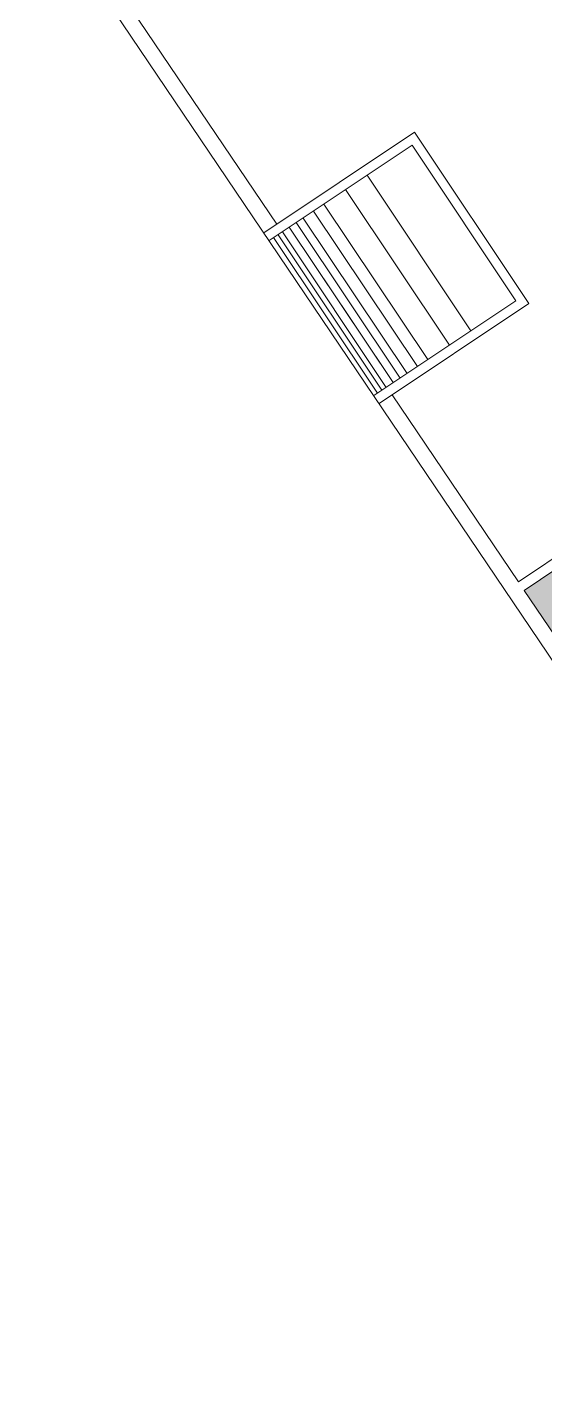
# Model space of a CAD drawing. Header units: metres. Extents: x 12093 to 20303, y 514 to 1412.
# Drawn here: x 19838.24 to 19843.22, y 667.6 to 680.64 of the extents above; entities that cross this region are included whole.
import ezdxf

# ---------------------------------------------------------------- set-up
doc = ezdxf.new("R2010")
doc.units = ezdxf.units.M
doc.linetypes.add('ACAD_ISO04W100', pattern=[30, 24, -3, 0, -3])
for name, color, linetype, lineweight in [('corte vias', 21, 'ACAD_ISO04W100', 50), ('grass', 64, 'Continuous', 13), ('Layer2', 43, 'Continuous', 20), ('MANZANAS-ORIGINALES', 147, 'Continuous', 9)]:
    doc.layers.add(name, color=color, linetype=linetype, lineweight=lineweight)

msp = doc.modelspace()

# ---------------------------------------------------------------- hatches: boundary and pattern name
at = {"layer": 'grass'}
h = msp.add_hatch(dxfattribs=at)
h.set_pattern_fill('AR-CONC', color=256, scale=0.002, style=0)
h.set_pattern_definition([(50, (0, 0), (0.364369338, -0.031878171), [0.0381, -0.4191]), (355, (0, 0), (-0.070485652, 0.382113286), [0.03048, -0.33528]), (100.451, (0.03036, -0.00266), (0.2938850033, 0.3502333756), [0.03238, -0.35618]), (46.1842, (0, 0.1016), (0.542158082, -0.084084656), [0.05715, -0.62865]), (96.6356, (0.0452, 0.0946), (0.474808469, 0.494851112), [0.04857, -0.53427]), (351.184, (0, 0.1016), (0.474809212, 0.494850236), [0.04572, -0.50292]), (21, (0.0508, 0.0762), (0.3032297597, -0.204531037), [0.0381, -0.4191]), (326, (0.0508, 0.0762), (0.123604057, 0.368375932), [0.03048, -0.33528]), (71.4514, (0.07607, 0.05916), (0.4268329815, 0.1638457154), [0.03238, -0.35618]), (37.5, (0, 0), (0.0061772065, 0.16911007775), [0, -0.331216, 0, -0.34036, 0, -0.33655]), (7.5, (0, 0), (0.133639325, 0.2003611496), [0, -0.194056, 0, -0.323596, 0, -0.12827]), (327.5, (-0.11328, 0), (0.2711811903, -0.011457488), [0, -0.127, 0, -0.39624, 0, -0.52578]), (317.5, (-0.16408, 0), (0.2962583628, 0.050852982), [0, -0.1651, 0, -0.263144, 0, -0.37338])])
h.paths.add_polyline_path([(19849.595, 677.288, 0.117949), (19847.2, 678.037), (19843.019, 675.216), (19845.814, 671.073), (19848.418, 672.83, 0.000115), (19848.606, 672.798)])

# ---------------------------------------------------------------- linework, layer by layer
at = {"layer": 'corte vias', "lineweight": 20}
for p, q in [((19841.964, 679.626), (19840.515, 678.658)), ((19843.063, 677.979), (19841.964, 679.626)), ((19843.063, 677.979), (19841.622, 677.017))]:
    msp.add_line(p, q, dxfattribs=at)
at = {"layer": 'Layer2'}
for p, q in [((19847.173, 678.139), (19842.963, 675.299)), ((19847.2, 678.037), (19843.019, 675.216))]:
    msp.add_line(p, q, dxfattribs=at)
at = {"layer": 'MANZANAS-ORIGINALES'}
for p, q in [((19838.311, 682.192), (19840.639, 678.742)), ((19838.236, 682.034), (19847.979, 667.597)), ((19841.939, 679.501), (19840.565, 678.584)), ((19842.939, 678.004), (19841.939, 679.501)), ((19842.506, 677.716), (19841.507, 679.212)), ((19842.298, 677.577), (19841.299, 679.074)), ((19841.991, 677.371), (19840.991, 678.868)), ((19842.09, 677.438), (19841.091, 678.935)), ((19841.758, 677.216), (19840.758, 678.713)), ((19840.774, 678.725), (19840.774, 678.724)), ((19841.824, 677.26), (19840.825, 678.757)), ((19841.891, 677.305), (19840.891, 678.801)), ((19841.608, 677.116), (19840.608, 678.613)), ((19841.65, 677.144), (19840.65, 678.64)), ((19841.691, 677.171), (19840.692, 678.668)), ((19841.758, 677.216), (19841.091, 678.214)), ((19842.939, 678.004), (19841.572, 677.092)), ((19841.747, 677.1), (19842.963, 675.299)), ((19843.019, 675.216), (19845.814, 671.073))]:
    msp.add_line(p, q, dxfattribs=at)
msp.add_arc((19917.312, 1081.022), 405.645, 259.45059, 269.46507, dxfattribs=at)

doc.saveas('drawing.dxf')
